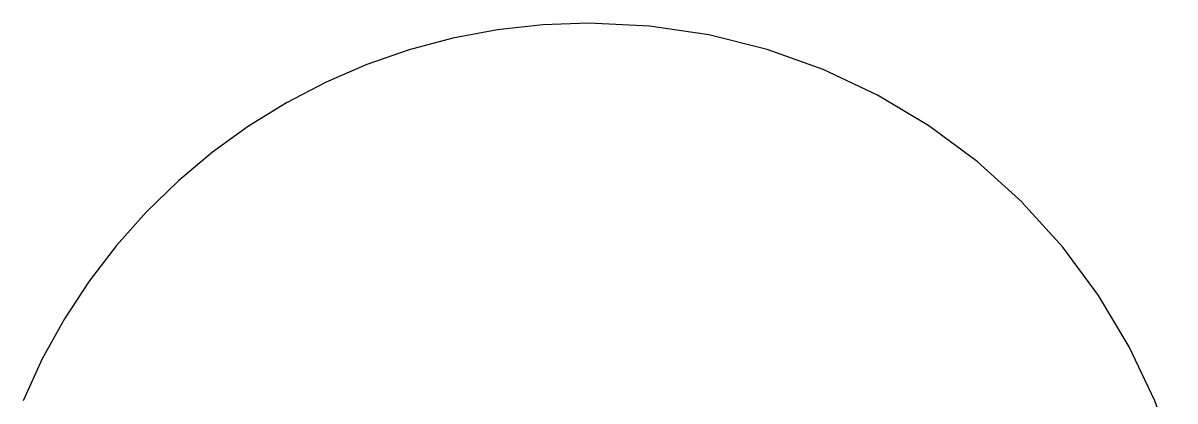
# Model space of a CAD drawing. Extents: x -1 to 307, y 59 to 2706.
# Drawn here: x 125.3 to 182.9, y 2564.2 to 2583.1 of the extents above; entities that cross this region are included whole.
import ezdxf

# ---------------------------------------------------------------- set-up
doc = ezdxf.new("R2010")
doc.units = 0

msp = doc.modelspace()

# ---------------------------------------------------------------- linework, layer by layer
at = {"layer": 'Layer_1'}
for p, q in [((151.290729, 2583.033322), (149.017706, 2582.776687)), ((151.290729, 2583.033322), (149.017706, 2582.776687)), ((151.290729, 2583.033322), (149.017706, 2582.776687)), ((151.290729, 2583.033322), (149.017706, 2582.776687)), ((151.290729, 2583.033322), (149.017706, 2582.776687)), ((151.290729, 2583.033322), (149.017706, 2582.776687)), ((151.290729, 2583.033322), (149.017706, 2582.776687)), ((151.290729, 2583.033322), (149.017706, 2582.776687)), ((153.6, 2583.12), (151.290729, 2583.033322)), ((153.6, 2583.12), (151.290729, 2583.033322)), ((153.6, 2583.12), (151.290729, 2583.033322)), ((153.6, 2583.12), (151.290729, 2583.033322)), ((153.6, 2583.12), (151.290729, 2583.033322)), ((153.6, 2583.12), (151.290729, 2583.033322)), ((153.6, 2583.12), (151.290729, 2583.033322)), ((153.6, 2583.12), (151.290729, 2583.033322)), ((156.629876, 2582.96894), (153.5999, 2583.11895)), ((156.629876, 2582.96894), (153.5999, 2583.11895)), ((156.629876, 2582.96894), (153.5999, 2583.11895)), ((156.629876, 2582.96894), (153.5999, 2583.11895)), ((156.629876, 2582.96894), (153.5999, 2583.11895)), ((156.629876, 2582.96894), (153.5999, 2583.11895)), ((156.629876, 2582.96894), (153.5999, 2583.11895)), ((156.629876, 2582.96894), (153.5999, 2583.11895)), ((159.608529, 2582.524462), (156.629876, 2582.96894)), ((159.608529, 2582.524462), (156.629876, 2582.96894)), ((159.608529, 2582.524462), (156.629876, 2582.96894)), ((159.608529, 2582.524462), (156.629876, 2582.96894)), ((159.608529, 2582.524462), (156.629876, 2582.96894)), ((159.608529, 2582.524462), (156.629876, 2582.96894)), ((159.608529, 2582.524462), (156.629876, 2582.96894)), ((159.608529, 2582.524462), (156.629876, 2582.96894)), ((146.788567, 2582.3552), (144.610947, 2581.77396)), ((146.788567, 2582.3552), (144.610947, 2581.77396)), ((146.788567, 2582.3552), (144.610947, 2581.77396)), ((146.788567, 2582.3552), (144.610947, 2581.77396)), ((146.788567, 2582.3552), (144.610947, 2581.77396)), ((146.788567, 2582.3552), (144.610947, 2581.77396)), ((146.788567, 2582.3552), (144.610947, 2581.77396)), ((146.788567, 2582.3552), (144.610947, 2581.77396)), ((149.017706, 2582.776687), (146.788567, 2582.3552)), ((149.017706, 2582.776687), (146.788567, 2582.3552)), ((149.017706, 2582.776687), (146.788567, 2582.3552)), ((149.017706, 2582.776687), (146.788567, 2582.3552)), ((149.017706, 2582.776687), (146.788567, 2582.3552)), ((149.017706, 2582.776687), (146.788567, 2582.3552)), ((149.017706, 2582.776687), (146.788567, 2582.3552)), ((149.017706, 2582.776687), (146.788567, 2582.3552)), ((162.515757, 2581.793841), (159.608529, 2582.524462)), ((162.515757, 2581.793841), (159.608529, 2582.524462)), ((162.515757, 2581.793841), (159.608529, 2582.524462)), ((162.515757, 2581.793841), (159.608529, 2582.524462)), ((162.515757, 2581.793841), (159.608529, 2582.524462)), ((162.515757, 2581.793841), (159.608529, 2582.524462)), ((162.515757, 2581.793841), (159.608529, 2582.524462)), ((162.515757, 2581.793841), (159.608529, 2582.524462)), ((144.610947, 2581.77396), (142.492482, 2581.03807)), ((144.610947, 2581.77396), (142.492482, 2581.03807)), ((144.610947, 2581.77396), (142.492482, 2581.03807)), ((144.610947, 2581.77396), (142.492482, 2581.03807)), ((144.610947, 2581.77396), (142.492482, 2581.03807)), ((144.610947, 2581.77396), (142.492482, 2581.03807)), ((144.610947, 2581.77396), (142.492482, 2581.03807)), ((144.610947, 2581.77396), (142.492482, 2581.03807)), ((165.33146, 2580.785402), (162.515757, 2581.793841)), ((165.33146, 2580.785402), (162.515757, 2581.793841)), ((165.33146, 2580.785402), (162.515757, 2581.793841)), ((165.33146, 2580.785402), (162.515757, 2581.793841)), ((165.33146, 2580.785402), (162.515757, 2581.793841)), ((165.33146, 2580.785402), (162.515757, 2581.793841)), ((165.33146, 2580.785402), (162.515757, 2581.793841)), ((165.33146, 2580.785402), (162.515757, 2581.793841)), ((142.492482, 2581.03807), (140.440808, 2580.152631)), ((142.492482, 2581.03807), (140.440808, 2580.152631)), ((142.492482, 2581.03807), (140.440808, 2580.152631)), ((142.492482, 2581.03807), (140.440808, 2580.152631)), ((142.492482, 2581.03807), (140.440808, 2580.152631)), ((142.492482, 2581.03807), (140.440808, 2580.152631)), ((142.492482, 2581.03807), (140.440808, 2580.152631)), ((142.492482, 2581.03807), (140.440808, 2580.152631)), ((168.035537, 2579.507473), (165.33146, 2580.785402)), ((168.035537, 2579.507473), (165.33146, 2580.785402)), ((168.035537, 2579.507473), (165.33146, 2580.785402)), ((168.035537, 2579.507473), (165.33146, 2580.785402)), ((168.035537, 2579.507473), (165.33146, 2580.785402)), ((168.035537, 2579.507473), (165.33146, 2580.785402)), ((168.035537, 2579.507473), (165.33146, 2580.785402)), ((168.035537, 2579.507473), (165.33146, 2580.785402)), ((140.440808, 2580.152631), (138.463561, 2579.122747)), ((140.440808, 2580.152631), (138.463561, 2579.122747)), ((140.440808, 2580.152631), (138.463561, 2579.122747)), ((140.440808, 2580.152631), (138.463561, 2579.122747)), ((140.440808, 2580.152631), (138.463561, 2579.122747)), ((140.440808, 2580.152631), (138.463561, 2579.122747)), ((140.440808, 2580.152631), (138.463561, 2579.122747)), ((140.440808, 2580.152631), (138.463561, 2579.122747)), ((170.607886, 2577.968379), (168.035537, 2579.507473)), ((170.607886, 2577.968379), (168.035537, 2579.507473)), ((170.607886, 2577.968379), (168.035537, 2579.507473)), ((170.607886, 2577.968379), (168.035537, 2579.507473)), ((170.607886, 2577.968379), (168.035537, 2579.507473)), ((170.607886, 2577.968379), (168.035537, 2579.507473)), ((170.607886, 2577.968379), (168.035537, 2579.507473)), ((170.607886, 2577.968379), (168.035537, 2579.507473)), ((138.463561, 2579.122747), (136.568375, 2577.953518)), ((138.463561, 2579.122747), (136.568375, 2577.953518)), ((138.463561, 2579.122747), (136.568375, 2577.953518)), ((138.463561, 2579.122747), (136.568375, 2577.953518)), ((138.463561, 2579.122747), (136.568375, 2577.953518)), ((138.463561, 2579.122747), (136.568375, 2577.953518)), ((138.463561, 2579.122747), (136.568375, 2577.953518)), ((138.463561, 2579.122747), (136.568375, 2577.953518)), ((136.568375, 2577.953518), (134.762887, 2576.650046)), ((136.568375, 2577.953518), (134.762887, 2576.650046)), ((136.568375, 2577.953518), (134.762887, 2576.650046)), ((136.568375, 2577.953518), (134.762887, 2576.650046)), ((136.568375, 2577.953518), (134.762887, 2576.650046)), ((136.568375, 2577.953518), (134.762887, 2576.650046)), ((136.568375, 2577.953518), (134.762887, 2576.650046)), ((136.568375, 2577.953518), (134.762887, 2576.650046)), ((173.028408, 2576.176446), (170.607886, 2577.968379)), ((173.028408, 2576.176446), (170.607886, 2577.968379)), ((173.028408, 2576.176446), (170.607886, 2577.968379)), ((173.028408, 2576.176446), (170.607886, 2577.968379)), ((173.028408, 2576.176446), (170.607886, 2577.968379)), ((173.028408, 2576.176446), (170.607886, 2577.968379)), ((173.028408, 2576.176446), (170.607886, 2577.968379)), ((173.028408, 2576.176446), (170.607886, 2577.968379)), ((134.762887, 2576.650046), (133.054732, 2575.217433)), ((134.762887, 2576.650046), (133.054732, 2575.217433)), ((134.762887, 2576.650046), (133.054732, 2575.217433)), ((134.762887, 2576.650046), (133.054732, 2575.217433)), ((134.762887, 2576.650046), (133.054732, 2575.217433)), ((134.762887, 2576.650046), (133.054732, 2575.217433)), ((134.762887, 2576.650046), (133.054732, 2575.217433)), ((134.762887, 2576.650046), (133.054732, 2575.217433)), ((175.277, 2574.14), (173.028408, 2576.176446)), ((175.277, 2574.14), (173.028408, 2576.176446)), ((175.277, 2574.14), (173.028408, 2576.176446)), ((175.277, 2574.14), (173.028408, 2576.176446)), ((175.277, 2574.14), (173.028408, 2576.176446)), ((175.277, 2574.14), (173.028408, 2576.176446)), ((175.277, 2574.14), (173.028408, 2576.176446)), ((175.277, 2574.14), (173.028408, 2576.176446)), ((133.054732, 2575.217433), (131.451547, 2573.660781)), ((133.054732, 2575.217433), (131.451547, 2573.660781)), ((133.054732, 2575.217433), (131.451547, 2573.660781)), ((133.054732, 2575.217433), (131.451547, 2573.660781)), ((133.054732, 2575.217433), (131.451547, 2573.660781)), ((133.054732, 2575.217433), (131.451547, 2573.660781)), ((133.054732, 2575.217433), (131.451547, 2573.660781)), ((133.054732, 2575.217433), (131.451547, 2573.660781)), ((131.451547, 2573.660781), (129.960966, 2571.985192)), ((131.451547, 2573.660781), (129.960966, 2571.985192)), ((131.451547, 2573.660781), (129.960966, 2571.985192)), ((131.451547, 2573.660781), (129.960966, 2571.985192)), ((131.451547, 2573.660781), (129.960966, 2571.985192)), ((131.451547, 2573.660781), (129.960966, 2571.985192)), ((131.451547, 2573.660781), (129.960966, 2571.985192)), ((131.451547, 2573.660781), (129.960966, 2571.985192)), ((177.313477, 2571.888587), (175.27703, 2574.1372)), ((177.313477, 2571.888587), (175.27703, 2574.1372)), ((177.313477, 2571.888587), (175.27703, 2574.1372)), ((177.313477, 2571.888587), (175.27703, 2574.1372)), ((177.313477, 2571.888587), (175.27703, 2574.1372)), ((177.313477, 2571.888587), (175.27703, 2574.1372)), ((177.313477, 2571.888587), (175.27703, 2574.1372)), ((177.313477, 2571.888587), (175.27703, 2574.1372)), ((129.960966, 2571.985192), (128.590625, 2570.195767)), ((129.960966, 2571.985192), (128.590625, 2570.195767)), ((129.960966, 2571.985192), (128.590625, 2570.195767)), ((129.960966, 2571.985192), (128.590625, 2570.195767)), ((129.960966, 2571.985192), (128.590625, 2570.195767)), ((129.960966, 2571.985192), (128.590625, 2570.195767)), ((129.960966, 2571.985192), (128.590625, 2570.195767)), ((129.960966, 2571.985192), (128.590625, 2570.195767)), ((179.105412, 2569.468047), (177.313477, 2571.888587)), ((179.105412, 2569.468047), (177.313477, 2571.888587)), ((179.105412, 2569.468047), (177.313477, 2571.888587)), ((179.105412, 2569.468047), (177.313477, 2571.888587)), ((179.105412, 2569.468047), (177.313477, 2571.888587)), ((179.105412, 2569.468047), (177.313477, 2571.888587)), ((179.105412, 2569.468047), (177.313477, 2571.888587)), ((179.105412, 2569.468047), (177.313477, 2571.888587)), ((128.590625, 2570.195767), (127.34816, 2568.297609)), ((128.590625, 2570.195767), (127.34816, 2568.297609)), ((128.590625, 2570.195767), (127.34816, 2568.297609)), ((128.590625, 2570.195767), (127.34816, 2568.297609)), ((128.590625, 2570.195767), (127.34816, 2568.297609)), ((128.590625, 2570.195767), (127.34816, 2568.297609)), ((128.590625, 2570.195767), (127.34816, 2568.297609)), ((128.590625, 2570.195767), (127.34816, 2568.297609)), ((180.64451, 2566.895681), (179.105412, 2569.468047)), ((180.64451, 2566.895681), (179.105412, 2569.468047)), ((180.64451, 2566.895681), (179.105412, 2569.468047)), ((180.64451, 2566.895681), (179.105412, 2569.468047)), ((180.64451, 2566.895681), (179.105412, 2569.468047)), ((180.64451, 2566.895681), (179.105412, 2569.468047)), ((180.64451, 2566.895681), (179.105412, 2569.468047)), ((180.64451, 2566.895681), (179.105412, 2569.468047)), ((127.34816, 2568.297609), (126.241206, 2566.295819)), ((127.34816, 2568.297609), (126.241206, 2566.295819)), ((127.34816, 2568.297609), (126.241206, 2566.295819)), ((127.34816, 2568.297609), (126.241206, 2566.295819)), ((127.34816, 2568.297609), (126.241206, 2566.295819)), ((127.34816, 2568.297609), (126.241206, 2566.295819)), ((127.34816, 2568.297609), (126.241206, 2566.295819)), ((127.34816, 2568.297609), (126.241206, 2566.295819)), ((181.922442, 2564.191591), (180.64451, 2566.895681)), ((181.922442, 2564.191591), (180.64451, 2566.895681)), ((181.922442, 2564.191591), (180.64451, 2566.895681)), ((181.922442, 2564.191591), (180.64451, 2566.895681)), ((181.922442, 2564.191591), (180.64451, 2566.895681)), ((181.922442, 2564.191591), (180.64451, 2566.895681)), ((181.922442, 2564.191591), (180.64451, 2566.895681)), ((181.922442, 2564.191591), (180.64451, 2566.895681)), ((126.241206, 2566.295819), (125.2774, 2564.1955)), ((126.241206, 2566.295819), (125.2774, 2564.1955)), ((126.241206, 2566.295819), (125.2774, 2564.1955)), ((126.241206, 2566.295819), (125.2774, 2564.1955)), ((126.241206, 2566.295819), (125.2774, 2564.1955)), ((126.241206, 2566.295819), (125.2774, 2564.1955)), ((126.241206, 2566.295819), (125.2774, 2564.1955)), ((126.241206, 2566.295819), (125.2774, 2564.1955)), ((182.930884, 2561.375877), (181.922442, 2564.191591)), ((182.930884, 2561.375877), (181.922442, 2564.191591)), ((182.930884, 2561.375877), (181.922442, 2564.191591)), ((182.930884, 2561.375877), (181.922442, 2564.191591)), ((182.930884, 2561.375877), (181.922442, 2564.191591)), ((182.930884, 2561.375877), (181.922442, 2564.191591)), ((182.930884, 2561.375877), (181.922442, 2564.191591)), ((182.930884, 2561.375877), (181.922442, 2564.191591))]:
    msp.add_line(p, q, dxfattribs=at)

doc.saveas('drawing.dxf')
